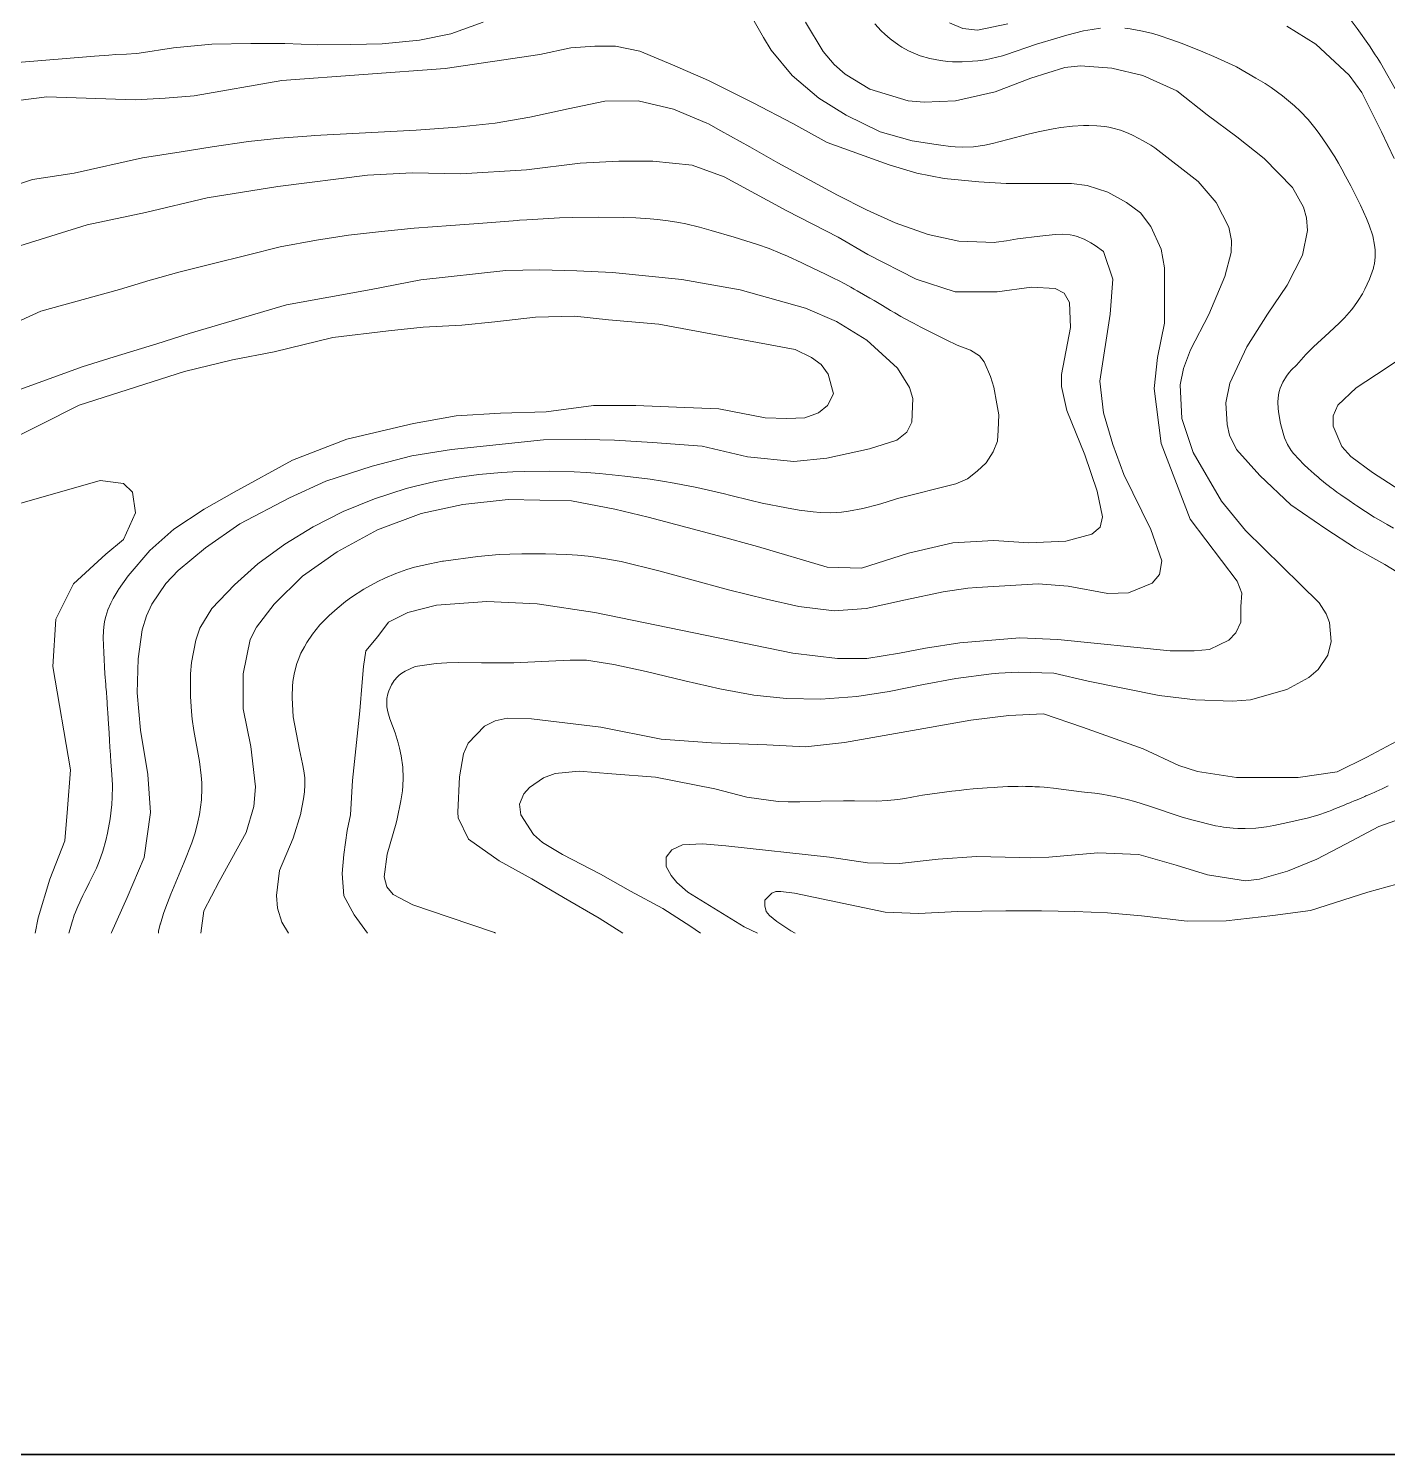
# Model space of a CAD drawing. Header units: metres. Extents: x 548946 to 557077, y 1838800 to 1845419.
# Drawn here: x 554968 to 555458, y 1838800 to 1839314 of the extents above; entities that cross this region are included whole.
import ezdxf

# ---------------------------------------------------------------- set-up
doc = ezdxf.new("R2010")
doc.units = ezdxf.units.M
doc.header["$LTSCALE"] = 28
for name, color, linetype, lineweight in [('1', 7, 'Continuous', 13), ('2', 7, 'Continuous', 13), ('55', 7, 'Continuous', 35)]:
    doc.layers.add(name, color=color, linetype=linetype, lineweight=lineweight)

msp = doc.modelspace()

# ---------------------------------------------------------------- linework, layer by layer
at = {"layer": '1'}
msp.add_line((554970.12, 1838988.23), (554971.15, 1838993.75), dxfattribs=at)
for points in [[(555227.41, 1839320.26), (555232.65, 1839311.05), (555235.42, 1839306.55), (555243.03, 1839297.42), (555252.63, 1839289.18), (555262.51, 1839283.05), (555274.76, 1839277.11), (555286.27, 1839273.87), (555294.9, 1839272.47), (555296.53, 1839272.19), (555300.02, 1839271.75), (555301.77, 1839271.61), (555304.41, 1839271.52), (555308.35, 1839271.69), (555312.5, 1839272.29), (555315.24, 1839272.87), (555320.69, 1839274.27), (555328.01, 1839276.16), (555331.68, 1839277.04), (555337.14, 1839278.15), (555339.89, 1839278.6), (555344.05, 1839279.11), (555347.96, 1839279.36), (555349.91, 1839279.38), (555352.83, 1839279.27), (555355.71, 1839278.96), (555357.13, 1839278.72), (555358.57, 1839278.41), (555361.39, 1839277.61), (555364.16, 1839276.57), (555365.98, 1839275.74), (555369.56, 1839273.8)], [(554954.85, 1839301.29), (554991.48, 1839304.35), (554996.58, 1839304.71), (554999.13, 1839304.88), (555002.96, 1839305.11), (555006.47, 1839305.32), (555007.51, 1839305.44), (555019.91, 1839307.32), (555033.77, 1839308.67), (555047.85, 1839308.91), (555060.09, 1839308.86), (555071.84, 1839308.47), (555083.83, 1839308.5), (555095.23, 1839308.77), (555108.69, 1839310.13), (555119.88, 1839312.43), (555131.58, 1839316.6)], [(555466.84, 1839114.86), (555456.7, 1839121.09), (555446.04, 1839126.99), (555435.39, 1839134), (555422.74, 1839142.62), (555411.58, 1839153.12), (555403.14, 1839162.51), (555400.71, 1839167.76), (555399.76, 1839171.57), (555399.39, 1839179.4), (555400.79, 1839186.46), (555406.89, 1839199.58), (555414.4, 1839211.31), (555421.39, 1839221.79), (555426.92, 1839232.62), (555428.74, 1839241.54), (555428.45, 1839246.02), (555427.36, 1839249.9), (555423.39, 1839257.02), (555413.2, 1839267.45), (555403.31, 1839275.25), (555392.63, 1839283.18), (555381.67, 1839291.8), (555369.46, 1839297.34), (555358.25, 1839299.97), (555346.91, 1839300.79), (555341.3, 1839300.2), (555329.04, 1839296.37), (555316.2, 1839291.42), (555301.92, 1839288.25), (555290.52, 1839287.76), (555284.83, 1839288.29), (555270.98, 1839292.39), (555262.07, 1839297.87), (555258.18, 1839301.36), (555254.2, 1839306.03), (555247.82, 1839316.58)], [(555354.18, 1839314.4), (555351.11, 1839313.99), (555348.06, 1839313.41), (555342.03, 1839311.91), (555338.36, 1839310.86), (555331.09, 1839308.6), (555319.95, 1839304.8), (555318.82, 1839304.48), (555316.8, 1839303.93), (555312.69, 1839303.07), (555309.91, 1839302.67), (555308.05, 1839302.48), (555304.31, 1839302.28), (555300.8, 1839302.33), (555299.05, 1839302.44), (555296.44, 1839302.72), (555292.57, 1839303.46), (555289.11, 1839304.49), (555287.42, 1839305.13), (555284.95, 1839306.24), (555282.58, 1839307.54), (555281.43, 1839308.25), (555278.3, 1839310.56), (555276.35, 1839312.26), (555275.11, 1839313.47), (555272.76, 1839316)], [(555299.75, 1839316.29), (555304.46, 1839314.25), (555309.77, 1839313.67), (555320.76, 1839315.93)], [(555421.56, 1839164.32), (555420.51, 1839166.74), (555419.96, 1839168.43), (555419.08, 1839171.95), (555418.45, 1839175.44), (555418.24, 1839177.17), (555418.13, 1839179.73), (555418.33, 1839182.22), (555418.56, 1839183.43), (555418.89, 1839184.59), (555419.84, 1839186.84), (555421.15, 1839188.97), (555422.22, 1839190.34), (555423.01, 1839191.23), (555424.78, 1839192.97), (555428.12, 1839196.76), (555428.24, 1839196.89), (555430.91, 1839199.6), (555436.54, 1839204.75), (555440.29, 1839208.21), (555442.09, 1839210), (555444.6, 1839212.84), (555445.47, 1839213.96), (555447.09, 1839216.27), (555448.56, 1839218.71), (555449.46, 1839220.39), (555451.09, 1839223.89), (555452.52, 1839227.86), (555452.62, 1839228.21), (555452.9, 1839229.44), (555453.19, 1839231.95), (555453.16, 1839234.5), (555452.98, 1839236.2), (555452.29, 1839239.56), (555451.06, 1839243.35), (555450.06, 1839245.8), (555447.84, 1839250.59), (555444.37, 1839257.62), (555442.51, 1839261.08), (555441.91, 1839262.21), (555441.78, 1839262.47), (555439.95, 1839265.82), (555438.63, 1839267.99), (555435.85, 1839272.26), (555432.98, 1839276.47), (555431.47, 1839278.53), (555429.07, 1839281.49), (555426.18, 1839284.54), (555424.13, 1839286.45), (555419.8, 1839290.02), (555415.64, 1839293.03), (555413.48, 1839294.43), (555410.15, 1839296.41), (555403.12, 1839300.51), (555402.89, 1839300.62), (555395.01, 1839304.23), (555391.03, 1839305.94), (555383.64, 1839308.91), (555379.9, 1839310.27), (555374.98, 1839311.89), (555372.49, 1839312.6), (555368.71, 1839313.5), (555364.89, 1839314.16), (555362.96, 1839314.38)], [(555421.33, 1839315.11), (555431.82, 1839308.67), (555443.81, 1839297.49), (555448.42, 1839291.26), (555455.41, 1839277.11), (555460.02, 1839267.4)], [(555179.2, 1839122.56), (555181.29, 1839122.14), (555194.91, 1839118.79), (555206.03, 1839115.75), (555220.04, 1839111.96), (555233.79, 1839108.54), (555245.35, 1839105.97), (555258.08, 1839104.33), (555269.68, 1839105.19), (555283.86, 1839108.29), (555297.48, 1839111.17), (555306.36, 1839112.52), (555309.59, 1839112.82), (555331.62, 1839114.17), (555342.48, 1839113.26), (555356.74, 1839110.59), (555364.22, 1839110.88), (555372.79, 1839114.39), (555375.47, 1839117.45), (555376.23, 1839122.41), (555372.26, 1839133.72), (555362.51, 1839153.55), (555358.55, 1839164.37), (555355.18, 1839175.76), (555353.86, 1839187.15), (555357.65, 1839211.31), (555358.59, 1839223.98), (555355.28, 1839233.86), (555355.2, 1839233.92), (555352.22, 1839236.05), (555350.67, 1839237.05), (555348.27, 1839238.36), (555345.77, 1839239.37), (555344.48, 1839239.73), (555343.17, 1839239.98), (555340.5, 1839240.18), (555337.78, 1839240.09), (555332.3, 1839239.48), (555324.22, 1839238.44), (555320.21, 1839237.74), (555316.5, 1839237.23), (555316.08, 1839237.18), (555303.11, 1839237.63), (555292.05, 1839240.06), (555280.15, 1839244.23), (555269.84, 1839248.95), (555259.34, 1839254.28), (555249.33, 1839259.6), (555237.77, 1839265.9), (555227.75, 1839271.61), (555217.23, 1839277.37), (555212.84, 1839279.88), (555212.25, 1839280.17), (555200.26, 1839285.25), (555187.46, 1839288.18), (555175.39, 1839288.15), (555162.19, 1839285.36), (555148.37, 1839282.35), (555135.94, 1839280.23), (555122.22, 1839278.69), (555107.4, 1839277.69), (555095.98, 1839277.03), (555082.37, 1839276.32), (555070.8, 1839275.7), (555069.58, 1839275.62), (555058.24, 1839274.79), (555046.93, 1839273.59), (555033.93, 1839271.62), (555022.71, 1839269.82), (555008.79, 1839267.63), (554984.13, 1839262.13), (554969.09, 1839259.88), (554955.18, 1839255.36)], [(555369.56, 1839273.8), (555372.27, 1839272.25), (555373.75, 1839271.3), (555389.36, 1839259.16), (555395.83, 1839251.54), (555400.46, 1839242.66), (555401.42, 1839237.9), (555401.24, 1839233.54), (555398.94, 1839224.87), (555393.25, 1839211.24), (555386.56, 1839198.46), (555384.03, 1839191.77), (555382.9, 1839185.83), (555383.45, 1839173.69), (555387.52, 1839161.44), (555397.78, 1839143.91), (555406.38, 1839133.28), (555426.23, 1839113.88), (555433.02, 1839107.26), (555435.53, 1839103.34), (555436.7, 1839100.16), (555437.31, 1839093.34), (555436.15, 1839088.45), (555432.57, 1839083.18), (555429.21, 1839080.35), (555421.27, 1839076.05), (555408.24, 1839072.33), (555401.7, 1839071.78), (555388.39, 1839072.33), (555375.34, 1839073.89), (555349.72, 1839079.08), (555337.31, 1839081.91), (555324.48, 1839082.3), (555317.44, 1839081.89), (555314.88, 1839081.67), (555302, 1839079.99), (555290.39, 1839077.79), (555277.98, 1839075.34), (555266.36, 1839073.46), (555253.32, 1839072.49), (555240.97, 1839072.78), (555229.17, 1839074), (555216.9, 1839076.29), (555204.35, 1839079.16), (555190.39, 1839082.49), (555178.69, 1839085.01), (555168.8, 1839086.59), (555166.76, 1839086.65), (555162.94, 1839086.62), (555155.31, 1839086.22), (555142.67, 1839085.69), (555134.9, 1839085.59), (555131.01, 1839085.62), (555122.69, 1839085.76), (555118.53, 1839085.67), (555114.69, 1839085.38), (555112.14, 1839085.09), (555107.05, 1839084.3), (555103.45, 1839082.68), (555102.29, 1839081.95), (555101.3, 1839081.15), (555100.68, 1839080.55), (555099.55, 1839079.21), (555098.59, 1839077.72), (555097.61, 1839075.58)], [(554964.53, 1839236.01), (554988.82, 1839243.47), (555009.87, 1839247.99), (555032.05, 1839253.25), (555057.61, 1839257.39), (555089.86, 1839261.49), (555106.04, 1839262.25), (555123.52, 1839261.91), (555147.16, 1839263.3), (555166.61, 1839265.81), (555180.46, 1839266.47), (555192.8, 1839266.43), (555206.88, 1839265), (555218.45, 1839260.82), (555241.08, 1839248.61), (555259.62, 1839239.06), (555270.3, 1839232.88), (555287.72, 1839223.89), (555301.77, 1839219.4), (555316.94, 1839219.4), (555329.3, 1839221.08), (555337.85, 1839220.6), (555341.1, 1839218.84), (555343.01, 1839215.5), (555343.35, 1839206.48), (555340.03, 1839189.57), (555340.13, 1839185.26), (555342, 1839176.57), (555348.54, 1839160.56), (555352.9, 1839147.49), (555354.87, 1839138.32), (555354.03, 1839134.57), (555351.06, 1839131.96), (555341.67, 1839129.52), (555328.27, 1839128.88), (555315.66, 1839129.77), (555300.96, 1839128.84), (555284.98, 1839125.13), (555267.96, 1839119.71), (555255.58, 1839120.1), (555230.44, 1839127.52), (555216.44, 1839131.43), (555205.18, 1839134.41), (555191.02, 1839138.12), (555179.07, 1839141.02), (555163.4, 1839144.04), (555140.62, 1839144.51), (555124.26, 1839142.69), (555109.29, 1839139.44), (555093.54, 1839133.63), (555078.92, 1839125.67), (555066.51, 1839116.89), (555056.18, 1839106.75), (555049.86, 1839098.54), (555047.55, 1839093.99), (555045.04, 1839081.72), (555045.04, 1839069.04), (555047.78, 1839055.42), (555049.5, 1839040.98), (555048.94, 1839033.87), (555046.15, 1839024.45), (555036.45, 1839006.76), (555030.94, 1838996.19), (555029.77, 1838988.23)], [(555253.07, 1839139.78), (555256.88, 1839139.69), (555260.77, 1839139.97), (555263.35, 1839140.33), (555268.47, 1839141.33), (555274.08, 1839142.72), (555276.85, 1839143.53), (555280.97, 1839144.91), (555301.97, 1839150.22), (555306.22, 1839151.98), (555309.72, 1839154.73), (555312.97, 1839157.74), (555315.47, 1839161.75), (555316.97, 1839165.51), (555317.22, 1839169.52), (555317.47, 1839175.04), (555316.72, 1839179.05), (555315.72, 1839185.06), (555314.47, 1839188.82), (555312.22, 1839194.09), (555310.47, 1839196.34), (555307.22, 1839198.35), (555302.47, 1839200.1), (555298.47, 1839202.11), (555289.39, 1839206.61), (555286.72, 1839208.03), (555285.55, 1839208.63), (555284.42, 1839209.23), (555283.67, 1839209.64), (555282.17, 1839210.48), (555279.95, 1839211.77), (555278.48, 1839212.64), (555275.54, 1839214.41), (555272.53, 1839216.21), (555271.02, 1839217.1), (555268.75, 1839218.43), (555266.46, 1839219.73), (555265.31, 1839220.38), (555264.19, 1839221), (555261.92, 1839222.22), (555259.64, 1839223.43), (555258.11, 1839224.21), (555255.04, 1839225.76), (555247.66, 1839229.25), (555246.42, 1839229.85), (555241.25, 1839232.24), (555238.64, 1839233.36), (555234.68, 1839234.94), (555230.52, 1839236.42), (555222.09, 1839239.08), (555213.78, 1839241.54), (555209.6, 1839242.67), (555204.61, 1839243.87), (555202.09, 1839244.38), (555198.3, 1839245.02), (555194.42, 1839245.5), (555191.82, 1839245.74), (555186.61, 1839246.05), (555182.14, 1839246.21), (555173.2, 1839246.31), (555163.78, 1839246.18), (555159.07, 1839246.02), (555147.36, 1839245.37), (555144.7, 1839245.21), (555143.96, 1839245.15), (555131.48, 1839244.17), (555119.98, 1839243.32), (555106.74, 1839242.28), (555094.91, 1839241.07), (555082.99, 1839239.79), (555071.52, 1839238.03), (555058.45, 1839235.58), (555046.95, 1839232.73), (555033.35, 1839229.34), (555021.92, 1839226.49), (555011.97, 1839223.73), (555011.55, 1839223.6), (555000.43, 1839220.24), (554972.11, 1839212.36), (554956.55, 1839205.33)], [(555286.5, 1839180.9), (555285.29, 1839184.92), (555280.98, 1839191.9), (555269.96, 1839201.91), (555259.02, 1839208.66), (555247.85, 1839213.53), (555224.21, 1839220.04), (555203.17, 1839223.88), (555178.22, 1839226.4), (555165.3, 1839226.9), (555152.03, 1839227.36), (555139.73, 1839227.05), (555109.09, 1839223.65), (555091.15, 1839220.24), (555060.74, 1839214.75), (555025.65, 1839204.39), (555013.9, 1839200.66), (554998.61, 1839195.89), (554987.02, 1839192.37), (554964.96, 1839184.3)], [(555467.66, 1839198.99), (555457.17, 1839191.88), (555446.33, 1839184.8), (555439.75, 1839178.51), (555438.07, 1839174.65), (555438.04, 1839170.9), (555441.18, 1839163.58), (555444.42, 1839159.97), (555452.15, 1839154.28), (555463.69, 1839146.8)], [(554997.52, 1838988.23), (554997.54, 1838988.38), (555003.26, 1839000.99), (555009.34, 1839015.51), (555011.67, 1839031.67), (555010.72, 1839045.42), (555008.03, 1839061.4), (555006.83, 1839074.84), (555007.17, 1839087.04), (555008.69, 1839097.57), (555010.22, 1839102.63), (555012.1, 1839106.75), (555017.18, 1839114.25), (555021.58, 1839118.89), (555031.47, 1839127.04), (555043.8, 1839135.69), (555061.79, 1839145.09), (555074.86, 1839151.12), (555091.53, 1839156.5), (555105.92, 1839160.21), (555120.12, 1839162.49), (555153.39, 1839166.01), (555168.36, 1839166.09), (555178.95, 1839165.86), (555192.61, 1839165.08), (555210.56, 1839163.73), (555226.9, 1839159.9), (555243.56, 1839158.18), (555255.5, 1839159.4), (555270.81, 1839162.8), (555280.71, 1839165.85), (555284.37, 1839168.79), (555286.16, 1839172.35), (555286.5, 1839180.9)], [(555459.82, 1839134.21), (555457.47, 1839135.52), (555454.36, 1839137.28), (555452.8, 1839138.16), (555446.57, 1839142.21), (555445.9, 1839142.68), (555443.74, 1839144.19), (555440.84, 1839146.19), (555439.41, 1839147.2), (555437.98, 1839148.23), (555437.28, 1839148.75), (555436.23, 1839149.55), (555435.22, 1839150.34), (555434.55, 1839150.88), (555433.23, 1839151.98), (555432.57, 1839152.54), (555431.28, 1839153.67), (555430.01, 1839154.82), (555429.16, 1839155.6), (555427.5, 1839157.19), (555423.87, 1839160.99), (555423.76, 1839161.11), (555422.93, 1839162.12), (555421.56, 1839164.32)], [(555014.48, 1838988.23), (555014.56, 1838988.96), (555015.16, 1838991.37), (555015.22, 1838991.6), (555016.32, 1838995.22), (555017.17, 1838997.6), (555019.04, 1839002.29), (555023.75, 1839013.76), (555026.57, 1839020.79), (555027.77, 1839024.37), (555028.77, 1839028.27), (555029.29, 1839030.92), (555029.99, 1839036.3), (555030.09, 1839038.12), (555030.11, 1839038.54), (555030.11, 1839042.4), (555029.94, 1839044.97), (555029.3, 1839050.08), (555027.26, 1839061.25), (555026.7, 1839065.32), (555026.42, 1839068.04), (555026.08, 1839073.51), (555026.04, 1839078.93), (555026.13, 1839081.64), (555026.4, 1839085.72), (555027.98, 1839093.84), (555028.08, 1839094.21), (555029.47, 1839098.11), (555033.75, 1839105.24), (555041.9, 1839113.72), (555050.38, 1839121.32), (555060.03, 1839128.38), (555070.26, 1839134.72), (555081.13, 1839140.18), (555092.37, 1839144.76), (555103.81, 1839148.45), (555106.72, 1839149.21), (555114.31, 1839150.99), (555118.13, 1839151.74), (555122.1, 1839152.41), (555130.08, 1839153.47), (555138.18, 1839154.21), (555142.24, 1839154.45), (555146.61, 1839154.62), (555155.35, 1839154.7), (555164.37, 1839154.5), (555168.87, 1839154.26), (555173.48, 1839153.92), (555182.69, 1839152.98), (555191.74, 1839151.83), (555196.25, 1839151.16), (555200.4, 1839150.46), (555208.66, 1839148.87), (555218.57, 1839146.51), (555220.37, 1839146.04), (555228.2, 1839144.12), (555232.13, 1839143.24), (555240.99, 1839141.47), (555245.46, 1839140.71), (555250.52, 1839140.01), (555253.07, 1839139.78)], [(554971.15, 1838993.75), (554975.4, 1839007.6), (554980.71, 1839021.45), (554981.77, 1839033.16), (554982.83, 1839047.01), (554976.46, 1839084.29), (554977.52, 1839101.33), (554983.89, 1839114.11), (554995.58, 1839124.76), (555001.95, 1839130.09), (555006.2, 1839139.68), (555005.14, 1839147.13), (555001.95, 1839150.33), (554993.45, 1839151.39), (554963.71, 1839142.87)], [(555061.35, 1838988.23), (555058.96, 1838992.12), (555057.45, 1838997.23), (555057.04, 1839001.74), (555058.21, 1839010.77), (555063.1, 1839022.48), (555065.87, 1839031.32), (555065.91, 1839031.52), (555066.85, 1839036.58), (555067.18, 1839039.13), (555067.34, 1839041.68), (555067.33, 1839042.95), (555067.26, 1839044.22), (555066.97, 1839046.74), (555066.51, 1839049.26), (555065.42, 1839054.27), (555063.1, 1839066.19), (555062.73, 1839073.07), (555062.72, 1839073.65), (555062.83, 1839077.16), (555063, 1839078.92), (555063.42, 1839081.53), (555064.02, 1839084.1), (555064.4, 1839085.36), (555064.85, 1839086.62), (555065.89, 1839089.08), (555067.12, 1839091.46), (555068.03, 1839093), (555070.04, 1839095.96), (555072.76, 1839099.3), (555074.71, 1839101.39), (555076.08, 1839102.73), (555078.92, 1839105.28), (555082.01, 1839107.74), (555084.15, 1839109.28), (555088.57, 1839112.14), (555093.6, 1839114.92), (555096.18, 1839116.17), (555100.13, 1839117.85), (555104.11, 1839119.26), (555106.81, 1839120.07), (555112.33, 1839121.38), (555116.97, 1839122.25), (555117.33, 1839122.3), (555129.61, 1839123.96), (555137.35, 1839124.66), (555141.24, 1839124.86), (555145.49, 1839124.94), (555154.01, 1839124.87), (555161.73, 1839124.69), (555165.58, 1839124.47), (555169.48, 1839124.09), (555172.08, 1839123.75), (555177.26, 1839122.91), (555179.2, 1839122.56)], [(555097.61, 1839075.58), (555097.25, 1839074.46), (555096.91, 1839072.76), (555096.83, 1839071.91), (555096.82, 1839070.59), (555096.89, 1839069.72), (555097.18, 1839068), (555097.91, 1839065.44), (555099.8, 1839060.37), (555100.97, 1839056.74), (555101.44, 1839054.92), (555102.02, 1839052.16), (555102.57, 1839048), (555102.72, 1839044), (555102.63, 1839041.33), (555102.47, 1839039.53), (555101.96, 1839035.93), (555100.62, 1839029.42), (555100.23, 1839027.85), (555096.95, 1839016.69), (555095.91, 1839008.5), (555096.86, 1839004.91), (555099.16, 1839002.17), (555106.24, 1838998.36), (555119.29, 1838993.89), (555135.66, 1838988.44), (555136.09, 1838988.23)], [(555122.44, 1839031.81), (555123, 1839044.51), (555124.51, 1839052.83), (555126.16, 1839056.66), (555132.09, 1839062.86), (555135.94, 1839064.76), (555140.19, 1839065.67), (555149.06, 1839065.5), (555173.99, 1839062.42), (555195.73, 1839058.1), (555213.85, 1839056.75), (555233.8, 1839056.03), (555247.76, 1839055.38), (555261.91, 1839056.94), (555290.43, 1839061.99), (555307.34, 1839065.02), (555321.04, 1839066.68), (555333.55, 1839067.19), (555347.66, 1839062.46), (555369.57, 1839054.65), (555382.36, 1839048.61), (555389.1, 1839046.46), (555403.15, 1839044.33), (555425.46, 1839044.28), (555439.51, 1839046.39), (555450.22, 1839051.57), (555460.98, 1839057.45)], [(555209.94, 1838988.23), (555208.01, 1838989.56), (555206.42, 1838990.57), (555196.36, 1838997.12), (555184.72, 1839003.28), (555173.86, 1839009.46), (555160.22, 1839016.59), (555153.02, 1839020.87), (555149.74, 1839023.72), (555145.15, 1839030.86), (555144.74, 1839034.69), (555146.3, 1839038.46), (555148.24, 1839040.68), (555153.32, 1839044.13), (555157.58, 1839045.68), (555166.25, 1839046.54), (555177.94, 1839045.65), (555193.67, 1839044.44), (555215.11, 1839040.22), (555226.62, 1839037.22), (555237.97, 1839035.64), (555241.56, 1839035.53), (555241.92, 1839035.52), (555245.73, 1839035.5), (555253.36, 1839035.72), (555261.45, 1839035.89), (555265.5, 1839035.89), (555273.39, 1839035.82), (555277.32, 1839035.97), (555281.09, 1839036.34), (555283.6, 1839036.7), (555288.6, 1839037.68), (555290.02, 1839037.89), (555295.3, 1839038.65), (555297.95, 1839039.02), (555300.6, 1839039.36), (555301.92, 1839039.52), (555303.18, 1839039.66), (555305.7, 1839039.92), (555308.23, 1839040.16), (555309.92, 1839040.3), (555313.29, 1839040.57), (555315.78, 1839040.74), (555317.02, 1839040.82), (555318.89, 1839040.93), (555320.75, 1839041.02), (555321.69, 1839041.05), (555323.55, 1839041.1), (555324.48, 1839041.11), (555325.88, 1839041.12), (555327.14, 1839041.1), (555327.98, 1839041.09), (555329.66, 1839041.03), (555330.5, 1839040.99), (555332.17, 1839040.9), (555333.85, 1839040.78), (555334.97, 1839040.69), (555337.21, 1839040.48), (555347.3, 1839039.13), (555348.39, 1839039.05), (555352.16, 1839038.66), (555354.67, 1839038.3), (555359.65, 1839037.37), (555363.76, 1839036.39), (555366.48, 1839035.65), (555371.87, 1839034), (555383.58, 1839030.05), (555387.56, 1839028.89), (555395.61, 1839026.91), (555397.45, 1839026.62), (555398.54, 1839026.45), (555401.97, 1839026.07), (555403.7, 1839025.97), (555406.3, 1839025.92), (555410.18, 1839026.09), (555414.04, 1839026.56), (555416.59, 1839027), (555421.67, 1839028.05), (555429.14, 1839029.8), (555432.85, 1839030.79), (555435.65, 1839031.79), (555435.89, 1839031.89), (555436.36, 1839032.08), (555437.53, 1839032.56), (555438.31, 1839032.87), (555439.87, 1839033.5), (555441.95, 1839034.35), (555442.99, 1839034.77), (555444.03, 1839035.19), (555444.55, 1839035.4), (555445.58, 1839035.83), (555446.1, 1839036.05), (555446.88, 1839036.37), (555447.29, 1839036.54), (555448.11, 1839036.89), (555448.93, 1839037.24)], [(555448.93, 1839037.24), (555449.48, 1839037.48), (555449.84, 1839037.63), (555450.57, 1839037.95), (555451.39, 1839038.31), (555451.93, 1839038.55), (555453.02, 1839039.03), (555453.56, 1839039.27), (555454.65, 1839039.76), (555455.73, 1839040.25), (555456.46, 1839040.58), (555456.94, 1839040.8), (555457.9, 1839041.24)], [(555181.98, 1838988.23), (555173.37, 1838993.53), (555160.53, 1839001.03), (555149.11, 1839007.78), (555137.3, 1839014.2), (555126.26, 1839022.04), (555122.59, 1839029.79), (555122.44, 1839031.81)], [(555466, 1839030.67), (555454.54, 1839026.61), (555442.5, 1839020.24), (555432.1, 1839014.82), (555421.62, 1839010.53), (555411.53, 1839007.65), (555406.38, 1839007.09), (555392.78, 1839009.16), (555381.39, 1839012.74), (555368.02, 1839016.52), (555353.17, 1839017.19), (555335.56, 1839015.53), (555328.86, 1839015.35), (555324.92, 1839015.47), (555309.41, 1839015.79), (555295.58, 1839014.9), (555281.68, 1839013.29), (555270.16, 1839013.57), (555256.5, 1839015.56), (555219.03, 1839019.62), (555210.64, 1839020.44), (555203.48, 1839020.03), (555199.6, 1839018.19), (555197.55, 1839015.52), (555197.55, 1839012.24), (555199.39, 1839008.95), (555201.44, 1839006.49), (555205.33, 1839003), (555225.68, 1838990.45), (555230.45, 1838988.23)]]:
    msp.add_lwpolyline(points, dxfattribs=at)
at = {"layer": '2'}
for points in [[(555443.49, 1839318.63), (555446.66, 1839314.25), (555451.08, 1839308.02), (555453.21, 1839304.85), (555453.84, 1839303.88), (555455.08, 1839301.97), (555461.48, 1839290.59)], [(555027.37, 1839290.07), (555058.99, 1839295.59), (555117.92, 1839299.93), (555152.04, 1839304.89), (555163.21, 1839307.37), (555171.89, 1839307.99), (555179.34, 1839307.99), (555188.02, 1839306.13), (555199.81, 1839301.17), (555212.83, 1839295.59), (555228.96, 1839287.52), (555243.23, 1839280.08), (555255.64, 1839273.26), (555277.97, 1839265.2), (555287.89, 1839262.1), (555297.82, 1839260.24), (555310.23, 1839259), (555320.15, 1839258.38), (555330.7, 1839258.38), (555336.9, 1839258.38), (555343.72, 1839258.38), (555349.31, 1839257.76), (555356.75, 1839255.28), (555363.57, 1839251.55), (555368.54, 1839247.83), (555372.26, 1839242.87), (555375.98, 1839234.81), (555377.22, 1839227.99), (555377.22, 1839208.14), (555374.74, 1839195.74), (555373.5, 1839184.58), (555375.98, 1839164.73), (555386.53, 1839137.44), (555403.41, 1839115.09), (555405.14, 1839110.75), (555404.71, 1839105.99), (555404.71, 1839100.35), (555402.98, 1839096.45), (555400.39, 1839093.85), (555396.93, 1839092.12), (555393.47, 1839090.39), (555387.86, 1839089.95), (555379.21, 1839089.95), (555338.76, 1839094.03), (555325.11, 1839094.65), (555303.4, 1839092.79), (555291, 1839090.93), (555281.69, 1839089.07), (555269.91, 1839087.21), (555259.36, 1839087.21), (555243.23, 1839089.07), (555171.79, 1839103.82), (555151.04, 1839106.85), (555132.9, 1839107.72), (555114.75, 1839106.42), (555104.38, 1839103.82), (555097.46, 1839100.35), (555093.57, 1839095.15), (555089.25, 1839089.95), (555088.39, 1839084.32), (555087.95, 1839078.69), (555087.09, 1839068.29), (555084.43, 1839043.18), (555083.81, 1839030.78), (555082.57, 1839025.2), (555081.33, 1839016.52), (555080.71, 1839009.7), (555081.33, 1839001.63), (555085.05, 1838994.81), (555089.88, 1838988.23)], [(554914.23, 1839294.39), (554912.93, 1839291.36), (554912.5, 1839288.33), (554912.5, 1839285.73), (554913.36, 1839284.43), (554914.23, 1839282.69), (554917.68, 1839280.96), (554921.57, 1839280.09), (554928.05, 1839280.53), (554934.1, 1839282.26), (554943.18, 1839284.86), (554953.55, 1839286.59), (554963.92, 1839288.33), (554974.29, 1839289.63), (555006.17, 1839288.59), (555016.92, 1839289.21), (555027.37, 1839290.07)], [(554957.63, 1839164.26), (554985.96, 1839178.47), (555023.91, 1839190.65), (555041.26, 1839194.88), (555056.27, 1839197.69), (555077.37, 1839202.86), (555097.48, 1839205.32), (555109.94, 1839206.62), (555123.88, 1839207.38), (555135.79, 1839208.62), (555150.41, 1839210.23), (555164.67, 1839210.6), (555176.72, 1839209.32), (555194.86, 1839207.73), (555244.05, 1839198.58), (555249.9, 1839195.76), (555253.42, 1839193.18), (555255.99, 1839189.66), (555257.86, 1839182.61), (555255.76, 1839178.39), (555252.48, 1839175.8), (555247.56, 1839173.93), (555241.01, 1839173.69), (555233.28, 1839173.93), (555216.55, 1839177.14)], [(555216.55, 1839177.14), (555201.33, 1839177.79), (555186.68, 1839178.36), (555171.39, 1839178.44), (555154.24, 1839176.09), (555137.82, 1839175.62), (555121.88, 1839174.68), (555106.41, 1839171.86), (555082.49, 1839166.23), (555062.79, 1839158.72), (555041.87, 1839147.2), (555031.03, 1839141.06), (555020.06, 1839133.77), (555011.46, 1839126.17), (555003.66, 1839116.98), (555000.16, 1839112.06), (555000.01, 1839111.82), (554998.22, 1839108.77), (554997.4, 1839107.19), (554996.33, 1839104.77), (554995.49, 1839102.28), (554995.18, 1839101.01), (554994.95, 1839099.75), (554994.69, 1839097.19), (554994.64, 1839094.6), (554994.85, 1839089.38), (554995.21, 1839081.65), (554995.52, 1839077.8), (554995.54, 1839077.57), (554995.55, 1839077.49), (554995.56, 1839077.33), (554995.6, 1839076.89), (554995.67, 1839076.01), (554995.74, 1839075.12), (554995.78, 1839074.54), (554995.86, 1839073.36), (554995.93, 1839072.48), (554995.97, 1839071.89), (554996.05, 1839070.71), (554996.16, 1839068.95), (554996.24, 1839067.77), (554996.39, 1839065.42), (554996.72, 1839060.29), (554996.88, 1839057.73), (554997.05, 1839055.16), (554997.13, 1839053.88), (554997.22, 1839052.52), (554997.4, 1839049.8), (554997.59, 1839047.08), (554997.96, 1839041.64), (554997.97, 1839041.37), (554997.97, 1839041.11), (554997.86, 1839037.21), (554997.69, 1839034.62), (554997.09, 1839029.44), (554996.16, 1839024.19), (554995.56, 1839021.6), (554994.47, 1839017.77), (554993.15, 1839014.02), (554992.13, 1839011.57), (554989.81, 1839006.76), (554989.71, 1839006.54), (554989.6, 1839006.33), (554988.54, 1839004.29), (554988.02, 1839003.26), (554987.25, 1839001.72), (554986.51, 1839000.16), (554986.15, 1838999.38), (554985.45, 1838997.8), (554985.12, 1838997.01), (554984.64, 1838995.81), (554984.19, 1838994.62), (554983.91, 1838993.83), (554983.73, 1838993.29), (554983.37, 1838992.22), (554983.12, 1838991.41), (554982.65, 1838989.79), (554982.23, 1838988.23)], [(555464.52, 1839006.78), (555450.5, 1839002.94), (555429.87, 1838996.37), (555416.27, 1838994.49), (555399.47, 1838992.63), (555385.44, 1838992.48), (555368.87, 1838994.38), (555356.66, 1838995.56), (555344.95, 1838995.95), (555332.91, 1838996.24), (555319.99, 1838996.22), (555302.74, 1838996), (555288.49, 1838995.27), (555276.5, 1838995.78), (555243.79, 1839002.59), (555238.88, 1839003.21), (555237.04, 1839003.21), (555235.61, 1839002.59), (555233.15, 1839000.13), (555233.15, 1838998.08), (555233.56, 1838996.03), (555234.79, 1838994.59), (555237.45, 1838992.33), (555242.56, 1838989.05), (555244.1, 1838988.23)]]:
    msp.add_lwpolyline(points, dxfattribs=at)
at = {"layer": '55'}
msp.add_lwpolyline([(548946.42, 1845099), (557077.3, 1845099), (557077.3, 1838800.25), (548946.42, 1838800.25)], close=True, dxfattribs=at)

doc.saveas('drawing.dxf')
